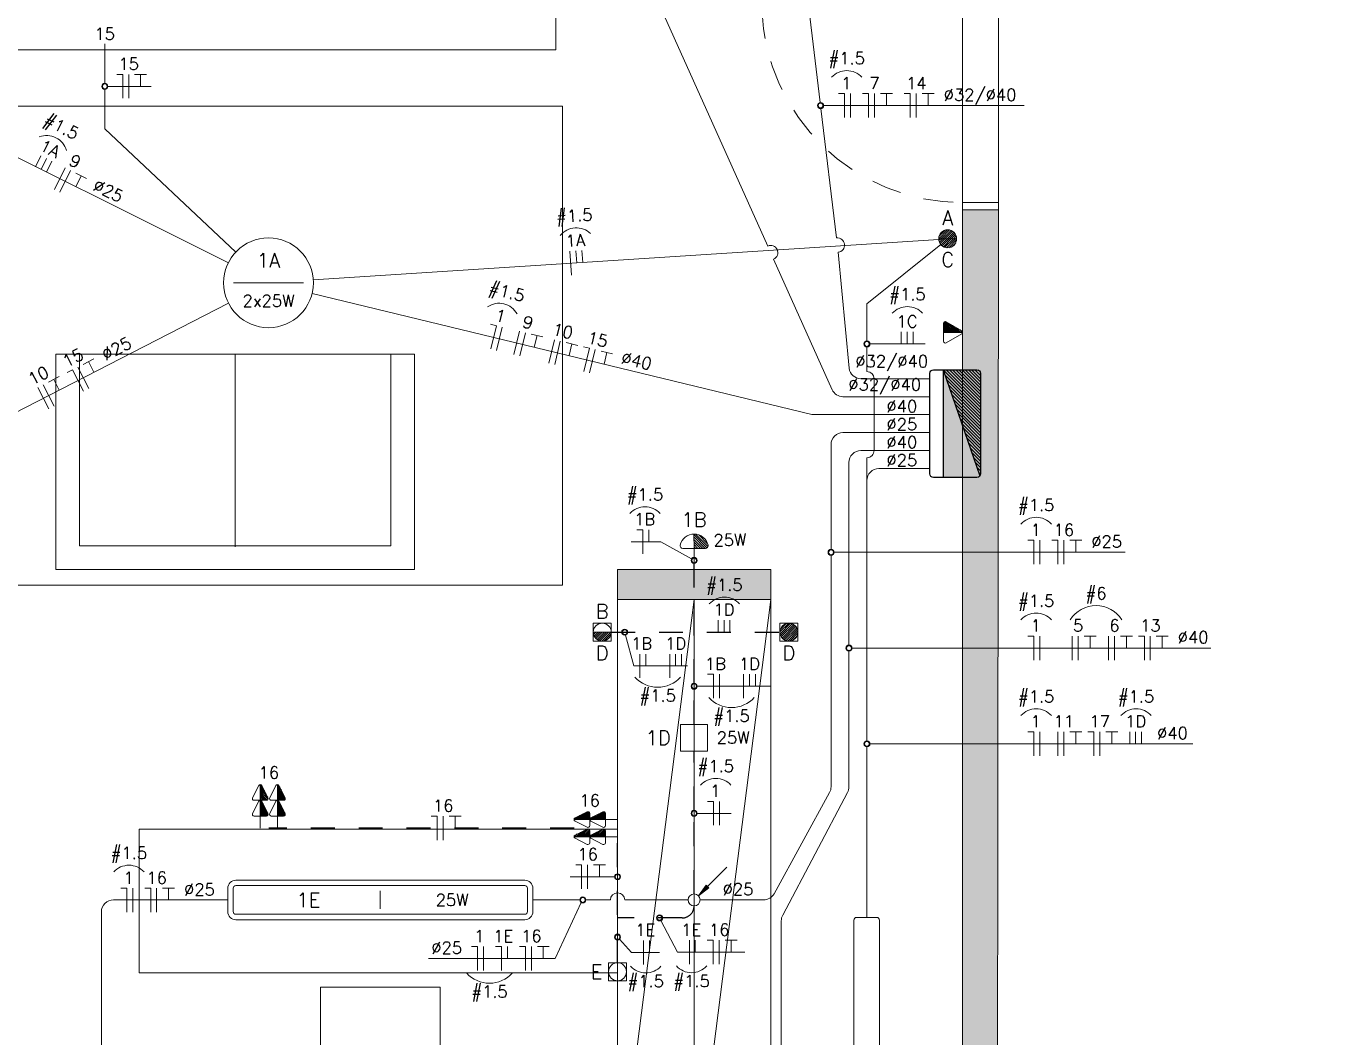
# Model space of a CAD drawing. Extents: x 0 to 175, y -16 to 63.
# Drawn here: x 55 to 60.41, y 41.85 to 46.08 of the extents above; entities that cross this region are included whole.
import ezdxf
from ezdxf.enums import TextEntityAlignment as Align

# ---------------------------------------------------------------- set-up
doc = ezdxf.new("R2010")
doc.units = 0
doc.header["$LTSCALE"] = 0.5
doc.header["$MEASUREMENT"] = 0
doc.linetypes.add('HIDDEN', pattern=[0.375, 0.25, -0.125])
doc.linetypes.add('HIDDEN2', pattern=[0.1875, 0.125, -0.0625])
doc.layers.get('0').update_dxf_attribs({"linetype": 'CONTINUOUS'})
doc.layers.add('ARQ - HATCH 01', color=172, linetype='CONTINUOUS', transparency=0.6)
for name, color, linetype, lineweight in [('ARQ - PAR01', 172, 'CONTINUOUS', 30), ('ELE01 - ELETROD', 40, 'CONTINUOUS', 20), ('ELE01 - ELETRODUTO EMBUTIDO', 40, 'HIDDEN2', 30), ('ELE01 - INTER', 100, 'CONTINUOUS', 15), ('ELE01 - INTER TXT', 100, 'CONTINUOUS', 9), ('ELE01 - LAMP', 50, 'CONTINUOUS', 20), ('ELE01 - LAMP TXT', 100, 'CONTINUOUS', 15), ('ELE01 - Q.DISTR', 4, 'CONTINUOUS', 30), ('ELE01 - TOM 127V', 130, 'CONTINUOUS', 15), ('ELE01 - TOM 127V TXT', 130, 'CONTINUOUS', 15), ('ELE02 - TELEFONE', 170, 'CONTINUOUS', 9), ('ELE03 - CIRCUITOS', 2, 'CONTINUOUS', 5), ('ELE03 - FASE', 242, 'CONTINUOUS', 20), ('ELE03 - NEUTRO', 141, 'CONTINUOUS', 20), ('ELE03 - RETORNO', 173, 'CONTINUOUS', 20), ('ELE03 - TERRA', 112, 'CONTINUOUS', 20), ('Simbologia', 122, 'CONTINUOUS', 20), ('TXT02', 2, 'CONTINUOUS', 20)]:
    doc.layers.add(name, color=color, linetype=linetype, lineweight=lineweight)
for name, color, linetype, lineweight, transparency in [('ARQ - PISO TRANSPARENTE', 121, 'CONTINUOUS', 9, 0.9), ('ARQ - POR01 TRANSPARENTE', 20, 'CONTINUOUS', 9, 0.45), ('ARQ01', 144, 'CONTINUOUS', 9, 0.5), ('ELE01 - INTER HATCH', 100, 'CONTINUOUS', 15, 0.45)]:
    doc.layers.add(name, color=color, linetype=linetype, lineweight=lineweight, transparency=transparency)
doc.styles.add('ROMANS', font='romans.shx')
doc.styles.get("Standard").update_dxf_attribs({"font": 'romans.shx'})
pattern_1 = [(45, (56.632483, 46.964554), (-0.004419417, 0.004419417), [])]

# ---------------------------------------------------------------- blocks, each defined once
blk = doc.blocks.new('*U311')
at = {"layer": 'ARQ - HATCH 01'}
h = blk.add_hatch(color=256, dxfattribs=at)
h.dxf.hatch_style = 1
h.paths.add_polyline_path([(2.5318, 5.7897), (2.4, 5.7898), (2.4, 5.98), (2.2, 5.98), (2.2, 5.79), (2.1029, 5.79), (2.1029, 5.64), (2.5318, 5.64)])
h.paths.add_polyline_path([(2.4, 7.13), (2.2, 7.13), (2.2, 6.78), (2.4, 6.78)])
h.paths.add_polyline_path([(12.15, 0.9882), (12.15, 5.78), (3.4321, 5.7898), (3.4321, 5.64), (12, 5.64), (12, 1.1354), (11.3067, 1.1354), (11.3067, 0.9854), (12, 0.9882)])
h.paths.add_polyline_path([(9.47, 4.76), (8.5397, 4.76), (8.5397, 4.63), (9.24, 4.63), (9.24, 1.14), (8.94, 1.14), (8.94, 0.9882), (9.9263, 0.9882), (9.9267, 1.1354), (9.47, 1.1354)], flags=17)
h.paths.add_polyline_path([(7.7, 4.63), (7.7397, 4.63), (7.7397, 4.76), (7.57, 4.76), (7.57, 0.15), (7.02, 0.15), (7.02, 0), (7.72, 0), (7.72, 0.9882), (7.95, 0.9882), (7.95, 1.14), (7.7, 1.14)])
h.paths.add_polyline_path([(5.06, 1.27), (4.2401, 1.27), (4.2401, 1.0727), (4.93, 1.0727), (4.93, 0), (5.64, 0), (5.64, 0.15), (5.06, 0.15)])
h.paths.add_polyline_path([(0.21, 5.64), (0.13, 5.64), (0.13, 6.98), (0.22, 6.98), (0.22, 7.13), (0, 7.13), (0, 1.0727), (0.71, 1.0727), (0.71, 1.27), (0.21, 1.27)])
h.paths.add_polyline_path([(3.08, 1.27), (2.4143, 1.27), (2.2, 1.27), (1.7, 1.27), (1.7, 1.0727), (3.08, 1.0747)])
h.paths.add_polyline_path([(5.06, 4.8377), (4.9353, 4.8377), (4.9353, 4.1977), (5.06, 4.1977)], flags=17)
for p, q in [((5.06, 4.8377), (7.57, 4.5177)), ((5.06, 4.5177), (7.57, 4.5177)), ((5.06, 4.5177), (7.57, 4.1977)), ((4.8353, 3.2496), (4.0353, 3.2496)), ((4.8353, 1.9496), (4.8353, 3.2496)), ((4.0353, 2.5996), (4.8397, 2.5996)), ((4.8353, 1.9496), (4.0353, 1.9496))]:
    blk.add_line(p, q)
for points in [[(7.57, 4.1977), (4.9353, 4.1977), (4.9353, 4.8377), (7.57, 4.8377)], [(6.62, 4.1977), (6.62, 2.1977), (6.02, 2.1977), (6.02, 4.1977)], [(6.9288, 3.4562), (6.6788, 3.4562), (6.6788, 2.9562), (6.9288, 2.9562)], [(4.9353, 3.3496), (4.9353, 1.8496), (4.0353, 1.8496), (4.0353, 3.3496), (4.9353, 3.3496)]]:
    blk.add_lwpolyline(points)
for points in [[(3, 3.9677), (5, 3.9677), (5, 1.3217), (3, 1.3217)], [(2.1993, 3.94), (2.7643, 3.94), (2.7643, 1.27), (2.1993, 1.27)]]:
    blk.add_lwpolyline(points, close=True)
at = {"layer": 'ARQ - PAR01', "lineweight": 20}
blk.add_lwpolyline([(12.15, 0.9882), (12.15, 5.78), (3.4321, 5.7898), (3.4321, 5.64), (12, 5.64), (12, 1.1354), (11.3067, 1.1354), (11.3067, 0.9854), (12, 0.9882), (12.15, 0.9882)], dxfattribs=at)
blk.add_lwpolyline([(5.06, 4.8377), (4.9353, 4.8377), (4.9353, 4.1977), (5.06, 4.1977)], close=True, dxfattribs=at)
at = {"layer": 'ARQ - PISO TRANSPARENTE'}
for p, q in [((2.5619, 5.7896), (3.4019, 5.7896)), ((2.5618, 5.64), (3.4019, 5.64))]:
    blk.add_line(p, q, dxfattribs=at)
at = {"layer": 'ARQ - POR01 TRANSPARENTE'}
for p, q in [((3.4321, 5.7898), (3.4019, 5.7896)), ((3.4019, 5.7896), (3.4019, 5.64)), ((3.4019, 5.64), (3.4319, 5.64))]:
    blk.add_line(p, q, dxfattribs=at)
at = {"layer": 'ARQ - POR01 TRANSPARENTE', "linetype": 'HIDDEN', "lineweight": 9}
blk.add_arc((2.5618, 5.64), 0.8402, 272.0815, 360, dxfattribs=at)
blk = doc.blocks.new('ELE-INTERFONE')
at = {"layer": 'ELE02 - TELEFONE'}
h = blk.add_hatch(dxfattribs=at)
h.set_pattern_fill('ANSI31', color=256, scale=0.075, angle=90)
h.set_pattern_definition([(135, (-88.511439, -7.067447), (-0.0066291261, -0.0066291261), [])])
h.paths.add_polyline_path([(0, 0, 0.267949), (-0.008, 0.013), (-0.138, 0.088, 0.57735), (-0.16, 0.075), (-0.16, 0)])
blk.add_line((0, 0), (-0.16, 0), dxfattribs=at)
blk.add_lwpolyline([(-0.16, 0.075), (-0.16, -0.075, 0.57735), (-0.138, -0.088), (-0.008, -0.013, 0.57735), (-0.008, 0.013), (-0.138, 0.088, 0.57735)], format="xyb", close=True, dxfattribs=at)
blk = doc.blocks.new('*U154')
at = {"lineweight": 9}
h = blk.add_hatch(dxfattribs=at)
h.set_pattern_fill('ANSI31', color=256, scale=0.075, angle=-180)
h.paths.add_polyline_path([(-0.232, 0, -0.284079), (-0.224, 0.013), (-0.123, 0.064, -0.557537), (-0.101, 0.051), (-0.101, 0)])
blk.add_line((-0.232, 0), (-0.101, 0))
blk.add_lwpolyline([(-0.123, -0.064), (-0.224, -0.013, -0.618034), (-0.224, 0.013), (-0.123, 0.064, -0.557537), (-0.101, 0.051), (-0.101, -0.051, -0.557537)], format="xyb", close=True)
blk = doc.blocks.new('*U155')
at = {"lineweight": 9}
h = blk.add_hatch(dxfattribs=at)
h.set_pattern_fill('ANSI31', color=256, scale=0.075, angle=-180)
h.paths.add_polyline_path([(-0.232, 0, -0.284079), (-0.224, 0.013), (-0.123, 0.064, -0.557537), (-0.101, 0.051), (-0.101, 0)])
blk.add_line((-0.232, 0), (-0.101, 0))
blk.add_lwpolyline([(-0.123, -0.064), (-0.224, -0.013, -0.618034), (-0.224, 0.013), (-0.123, 0.064, -0.557537), (-0.101, 0.051), (-0.101, -0.051, -0.557537)], format="xyb", close=True)
blk.add_lwpolyline([(0, 0), (-0.101, 0)])
blk = doc.blocks.new('ELE-Q.DISTRIBUIÇAO')
h = blk.add_hatch(color=7)
h.dxf.hatch_style = 1
h.paths.add_polyline_path([(-0.16, 0, 0.414214), (-0.175, -0.015), (-0.175, -0.1566), (0.2681, -0.0024, 0.144115), (0.26, 0)])
at = {"lineweight": 9}
h = blk.add_hatch(dxfattribs=at)
h.set_pattern_fill('ANSI31', color=256, scale=0.075)
h.set_pattern_definition([(45, (1, 0), (-0.006629126, 0.006629126), [])])
h.paths.add_polyline_path([(-0.16, 0, 0.414214), (-0.175, -0.015), (-0.175, -0.1566), (0.2681, -0.0024, 0.144115), (0.26, 0)])
h = blk.add_hatch(color=7)
h.dxf.hatch_style = 1
h.paths.add_polyline_path([(-0.175, -0.1566), (0.275, -0.1566), (0.275, -0.015, 0.254883), (0.2681, -0.0024)])
for q in [(0.2681, -0.0024), (0.275, -0.1566)]:
    blk.add_line((-0.175, -0.1566), q)
blk.add_lwpolyline([(-0.16, 0), (0.26, 0, -0.414214), (0.275, -0.015), (0.275, -0.1965, -0.414214), (0.26, -0.2115), (-0.16, -0.2115, -0.414214), (-0.175, -0.1965), (-0.175, -0.015, -0.414214)], format="xyb", close=True)
blk = doc.blocks.new('*U29')
at = {"layer": 'ELE01 - LAMP'}
blk.add_line((-0.195, 0), (0.195, 0), dxfattribs=at)
blk.add_circle((0, 0), 0.25, dxfattribs=at)
at = {"layer": 'ELE01 - LAMP TXT', "style": 'ROMANS'}
for tag, height, p in [('X', 0.1, (0, 0.125)), ('Y', 0.075, (0, -0.1))]:
    blk.add_attdef(tag, text='', height=height, dxfattribs=at).set_placement(p, align=Align.MIDDLE)
blk = doc.blocks.new('Fio-TERRA')
at = {"layer": 'ELE03 - TERRA'}
for p, q in [((-0.1, 0.2), (0.1, 0.2)), ((0, 0), (0, 0.2))]:
    blk.add_line(p, q, dxfattribs=at)
blk = doc.blocks.new('Fio-NEUTRO')
at = {"layer": 'ELE03 - NEUTRO'}
for p, q in [((0, 0.2), (0.1, 0.2)), ((0, -0.2), (0, 0.2))]:
    blk.add_line(p, q, dxfattribs=at)
blk = doc.blocks.new('Fio-FASE')
at = {"layer": 'ELE03 - FASE'}
blk.add_line((0, -0.2), (0, 0.2), dxfattribs=at)
blk = doc.blocks.new('Fio-RETORNO')
at = {"layer": 'ELE03 - RETORNO'}
blk.add_line((0, 0), (0, 0.2), dxfattribs=at)
blk = doc.blocks.new('*U135')
at = {"lineweight": 9}
h = blk.add_hatch(dxfattribs=at)
h.set_pattern_fill('ANSI31', color=0, scale=0.075, angle=-90)
h.set_pattern_definition([(315, (-0.000575, 1e-19), (0.00662913, 0.00662913), [])])
h.paths.add_polyline_path([(0, -0.1182), (-0.0629, -0.1182, 0.484596), (-0.0775, -0.1367, 0.349314), (0.0006, -0.1978)])
at = {"color": 0}
for q in [(0, 0), (0.0006, -0.1978)]:
    blk.add_line((0, -0.1182), q, dxfattribs=at)
blk.add_lwpolyline([(0.0629, -0.1182), (-0.0629, -0.1182, 0.484596), (-0.0775, -0.1367, 0.789489), (0.0775, -0.1367, 0.484596)], format="xyb", close=True, dxfattribs=at)

msp = doc.modelspace()

# ---------------------------------------------------------------- hatches: boundary and pattern name
at = {"layer": 'ELE01 - INTER HATCH'}
h = msp.add_hatch(dxfattribs=at)
h.set_pattern_fill('ANSI31', color=256, scale=0.05)
h.set_pattern_definition(pattern_1)
h.paths.add_polyline_path([(58.8911, 45.1879, 0.414214), (58.8536, 45.2254, 0.414214), (58.8161, 45.1879)])
h = msp.add_hatch(dxfattribs=at)
h.set_pattern_fill('ANSI31', color=256, scale=0.05)
h.set_pattern_definition(pattern_1)
h.paths.add_polyline_path([(58.8911, 45.1879, -0.414214), (58.8536, 45.1504, -0.414214), (58.8161, 45.1879)])
h = msp.add_hatch(dxfattribs=at)
h.set_pattern_fill('ANSI31', color=256, scale=0.05)
h.set_pattern_definition([(45, (56.2507524, 46.143057), (-0.004419417, 0.004419417), [])])
h.paths.add_polyline_path([(58.2277, 43.5449, -1), (58.1527, 43.5449, -1)])
h = msp.add_hatch(dxfattribs=at)
h.set_pattern_fill('ANSI31', color=256, scale=0.05)
h.set_pattern_definition([(45, (55.898062, 46.143057), (-0.004419417, 0.004419417), [])])
h.paths.add_polyline_path([(57.3723, 43.5449, 0.414214), (57.4098, 43.5074, 0.414214), (57.4473, 43.5449)])
at = {"layer": 'TXT02'}
h = msp.add_hatch(dxfattribs=at)
h.set_pattern_fill('ANSI31', color=256)
h.paths.add_polyline_path([(57.8115, 42.4439), (57.8551, 42.4772), (57.8448, 42.4875)])
h = msp.add_hatch(color=256, dxfattribs=at)
h.dxf.hatch_style = 1
h.paths.add_polyline_path([(57.8551, 42.4772), (57.8448, 42.4875), (57.8115, 42.4439)])

# ---------------------------------------------------------------- linework, layer by layer
at = {"layer": 'ELE01 - ELETROD'}
for points in [[(57.562, 46.3599), (58.1014, 45.1577)], [(58.2478, 46.3621), (58.3209, 45.7568)], [(55.3306, 46.0026), (55.3306, 45.8372)], [(55.3306, 45.8122), (55.3306, 45.6467)], [(58.3239, 45.7319), (58.3891, 45.1913)], [(54.6297, 45.6945), (55.8472, 45.0877)], [(55.8783, 45.1324), (55.3306, 45.6467)], [(56.2021, 45.0164), (58.8162, 45.1855)], [(58.5161, 44.7611), (58.5161, 44.9157), (58.8244, 45.1644)], [(55.8481, 44.9186), (54.4475, 44.2011)], [(58.5161, 42.3536), (58.5161, 43.0658)], [(57.1198, 42.4262), (57.3162, 42.4262)], [(57.3412, 42.4262), (57.4438, 42.4262)], [(57.5038, 42.4262), (57.7688, 42.4262)]]:
    msp.add_lwpolyline(points, dxfattribs=at)
for points in [[(58.1259, 45.103), (58.3707, 44.5574, 0.29259), (58.4161, 44.5283), (58.7795, 44.5283)], [(58.3963, 45.1317), (58.4415, 44.6474, 0.38003), (58.4911, 44.6033), (58.7795, 44.6033)], [(58.7795, 44.4533), (58.2959, 44.4533, -0.047853), (58.2864, 44.4542), (56.1972, 44.9599)], [(58.5161, 44.1783), (58.5161, 44.2733, 0.414396), (58.5461, 44.3033), (58.5461, 44.6033, 0.414396), (58.5161, 44.6333), (58.5161, 44.7361)], [(58.3661, 43.8908), (58.3661, 44.3283, -0.414214), (58.4161, 44.3783), (58.7795, 44.3783)], [(58.4411, 43.4908), (58.4411, 44.2533, -0.414214), (58.4911, 44.3033), (58.7795, 44.3033)], [(58.5161, 43.0908), (58.5161, 44.1783, -0.414214), (58.5661, 44.2283), (58.7795, 44.2283)], [(57.8188, 42.4262), (58.0842, 42.4262, 0.273871), (58.1281, 42.4522), (58.36, 42.8751, 0.126044), (58.3661, 42.8992), (58.3661, 43.8658)], [(57.0079, 40.3336), (58.1249, 40.7281, 0.317944), (58.1582, 40.7752), (58.1582, 42.3388, -0.122171), (58.164, 42.3622), (58.4353, 42.8754, 0.122171), (58.4411, 42.8988), (58.4411, 43.4658)], [(55.8448, 42.4262), (55.3665, 42.4262, 0.414214), (55.3165, 42.3762), (55.3164, 41.379)]]:
    msp.add_lwpolyline(points, format="xyb", dxfattribs=at)
msp.add_circle((57.7938, 42.4262), 0.025, dxfattribs=at)
for centre, start, end in [((58.3927, 45.1615), 276.8803, 96.8803), ((58.1137, 45.1304), 294.1635, 114.1635), ((58.5161, 44.5283), 359.9665, 0.0335), ((58.5161, 44.4533), 359.9665, 0.0335), ((58.5161, 44.3783), 359.9665, 0.0335), ((57.4738, 42.4262), 0, 180)]:
    msp.add_arc(centre, 0.03, start, end, dxfattribs=at)
at = {"layer": 'ELE01 - ELETRODUTO EMBUTIDO', "ltscale": 1.5}
for points in [[(57.7938, 43.3313), (57.7938, 43.8946)], [(57.4473, 43.5449), (58.1527, 43.5449)], [(57.7938, 43.1596), (57.7938, 43.3063)], [(57.7938, 42.8005), (57.7938, 43.0471)], [(57.7938, 42.4512), (57.7938, 42.7755)], [(57.292, 42.7262), (56.0164, 42.7262)], [(57.4738, 42.1637), (57.4738, 42.7262)]]:
    msp.add_lwpolyline(points, dxfattribs=at)
msp.add_lwpolyline([(57.7938, 42.4012), (57.7938, 42.4012, -0.414214), (57.7438, 42.3512), (57.4738, 42.3512)], format="xyb", dxfattribs=at)
at = {"layer": 'ELE01 - INTER'}
for p, q in [((58.8911, 45.1879), (58.8161, 45.1879)), ((57.3723, 43.5449), (57.4473, 43.5449))]:
    msp.add_line(p, q, dxfattribs=at)
for points in [[(57.4473, 43.5824), (57.4473, 43.5074), (57.3723, 43.5074), (57.3723, 43.5824)], [(58.2277, 43.5824), (58.2277, 43.5074), (58.1527, 43.5074), (58.1527, 43.5824)], [(57.5113, 42.1637), (57.5113, 42.0887), (57.4363, 42.0887), (57.4363, 42.1637)]]:
    msp.add_lwpolyline(points, close=True, dxfattribs=at)
for centre in [(58.8536, 45.1879), (57.4098, 43.5449), (58.1902, 43.5449), (57.4738, 42.1262)]:
    msp.add_circle(centre, 0.0375, dxfattribs=at)
at = {"layer": 'ELE01 - LAMP'}
msp.add_line((56.4823, 42.4637), (56.4823, 42.3887), dxfattribs=at)
msp.add_lwpolyline([(57.8501, 43.1596), (57.8501, 43.0471), (57.7376, 43.0471), (57.7376, 43.1596)], close=True, dxfattribs=at)
for points in [[(55.8786, 42.5087), (57.0861, 42.5087, -0.414214), (57.1198, 42.475), (57.1198, 42.3775, -0.414214), (57.0861, 42.3437), (55.8786, 42.3437, -0.414214), (55.8448, 42.3775), (55.8448, 42.475, -0.414214)], [(55.8786, 42.4862), (57.0861, 42.4862, -0.414214), (57.0973, 42.475), (57.0973, 42.3775, -0.414214), (57.0861, 42.3662), (55.8786, 42.3662, -0.414214), (55.8673, 42.3775), (55.8673, 42.475, -0.414214)], [(58.568, 40.8648), (58.568, 42.3423, 0.414214), (58.5568, 42.3536), (58.4732, 42.3536, 0.414214), (58.4619, 42.3423), (58.4619, 40.8648, 0.414214), (58.4732, 40.8536), (58.5568, 40.8536, 0.414214)]]:
    msp.add_lwpolyline(points, format="xyb", close=True, dxfattribs=at)
at = {"layer": 'ELE03 - CIRCUITOS'}
for points in [[(55.5243, 45.8247), (55.3431, 45.8247)], [(59.1736, 45.7443), (58.3349, 45.7443)], [(58.7599, 44.7486), (58.5286, 44.7486)], [(57.7829, 43.8507), (57.6544, 43.9226), (57.5312, 43.9226)], [(59.595, 43.8784), (58.3786, 43.8783)], [(57.5417, 43.4035), (57.507, 43.5328)], [(59.9536, 43.4784), (58.4536, 43.4783)], [(57.7667, 43.4035), (57.5417, 43.4035)], [(58.1138, 43.3188), (57.8063, 43.3188)], [(59.8786, 43.0784), (58.5286, 43.0783)], [(57.9483, 42.788), (57.8063, 42.788)], [(57.4613, 42.5231), (57.2759, 42.5231)], [(57.2136, 42.1816), (57.3224, 42.4154)], [(57.6553, 42.3401), (57.7239, 42.208)], [(57.5325, 42.2071), (57.4823, 42.262)], [(57.2136, 42.1816), (56.6837, 42.1816)], [(57.6498, 42.2071), (57.5325, 42.2071)], [(58.0056, 42.208), (57.7239, 42.208)]]:
    msp.add_lwpolyline(points, dxfattribs=at)
for centre, radius in [((55.3306, 45.8247), 0.0125), ((55.3306, 45.8247), 0.01), ((58.3224, 45.7443), 0.0125), ((58.3224, 45.7443), 0.01), ((58.5161, 44.7486), 0.0125), ((58.5161, 44.7486), 0.01), ((58.3661, 43.8783), 0.0125), ((57.7938, 43.8446), 0.0125), ((57.7938, 43.8446), 0.01), ((58.3661, 43.8783), 0.01), ((57.5038, 43.5449), 0.0125), ((57.5038, 43.5449), 0.01), ((58.4411, 43.4783), 0.0125), ((58.4411, 43.4783), 0.01), ((57.7938, 43.3188), 0.0125), ((57.7938, 43.3188), 0.01), ((58.5161, 43.0783), 0.0125), ((58.5161, 43.0783), 0.01), ((57.7938, 42.788), 0.0125), ((57.7938, 42.788), 0.01), ((57.4738, 42.5231), 0.0125), ((57.4738, 42.5231), 0.01), ((57.3287, 42.4262), 0.0125), ((57.3287, 42.4262), 0.01), ((57.6495, 42.3512), 0.0125), ((57.6495, 42.3512), 0.01), ((57.4738, 42.2712), 0.0125), ((57.4738, 42.2712), 0.01)]:
    msp.add_circle(centre, radius, dxfattribs=at)
at = {"layer": 'Simbologia'}
for centre, radius, start, end in [((58.4316, 45.8049), 0.0856, 42.1711, 137.8289), ((55.0882, 45.5336), 0.0856, 15.6793, 111.3372), ((57.3013, 45.1481), 0.0856, 45.6912, 141.3491), ((56.9788, 44.833), 0.0856, 28.5637, 124.2216), ((58.6856, 44.8191), 0.0856, 42.1711, 137.8289), ((57.5886, 43.9832), 0.0856, 42.1711, 137.8289), ((59.2235, 43.9389), 0.0856, 42.1711, 137.8289), ((57.9206, 43.6055), 0.0856, 42.1711, 137.8289), ((59.2235, 43.5389), 0.0856, 42.1711, 137.8289), ((59.4737, 43.527), 0.1285, 32.6855, 147.3145), ((57.6417, 43.443), 0.1285, 222.1711, 317.8289), ((57.9502, 43.3582), 0.1285, 222.1711, 317.8289), ((59.2235, 43.1389), 0.0856, 42.1711, 137.8289), ((59.6411, 43.1389), 0.0856, 42.1711, 137.8289), ((57.8845, 42.8485), 0.0856, 42.1711, 137.8289), ((55.4317, 42.4857), 0.0856, 42.1711, 137.8289), ((56.9386, 42.2066), 0.1285, 222.1711, 317.8289), ((57.5917, 42.2071), 0.0856, 222.1711, 317.8289), ((57.7831, 42.208), 0.0856, 222.1711, 317.8289)]:
    msp.add_arc(centre, radius, start, end, dxfattribs=at)
at = {"layer": 'TXT02'}
for points in [[(57.8499, 42.4823), (57.9308, 42.5632)], [(57.8115, 42.4439), (57.8448, 42.4875)], [(57.8448, 42.4875), (57.8551, 42.4772)], [(57.8115, 42.4439), (57.8551, 42.4772)]]:
    msp.add_lwpolyline(points, dxfattribs=at)

# ---------------------------------------------------------------- block references
at = {"layer": 'ARQ01', "rotation": 270}
msp.add_blockref('*U311', (53.2761, 48.7412), dxfattribs=at)
at = {"layer": 'ELE01 - LAMP'}
ref = msp.add_blockref('*U29', (56.015, 45.0041), dxfattribs=dict(at, xscale=0.75, yscale=0.75, zscale=0.75))
ref.add_attrib('Y', '2x25W', dxfattribs={"layer": 'ELE01 - LAMP TXT', "height": 0.05, "style": 'ROMANS'}).set_placement((56.015, 44.9291), align=Align.MIDDLE)
ref.add_attrib('X', '1A', dxfattribs={"layer": 'ELE01 - LAMP TXT', "height": 0.06, "style": 'ROMANS'}).set_placement((56.015, 45.0978), align=Align.MIDDLE)
at = {"layer": 'ELE01 - LAMP', "xscale": 0.75, "yscale": 0.75, "zscale": 0.75, "rotation": 180}
msp.add_blockref('*U135', (57.7938, 43.806), dxfattribs=at)
at = {"layer": 'ELE01 - Q.DISTR', "rotation": 270}
msp.add_blockref('ELE-Q.DISTRIBUIÇAO', (58.991, 44.4658), dxfattribs=at)
at = {"layer": 'ELE01 - TOM 127V', "xscale": 0.5, "yscale": 0.5, "zscale": 0.5, "rotation": 270}
for name, p in [('*U154', (55.9806, 42.7919)), ('*U154', (56.0523, 42.7919)), ('*U155', (55.9806, 42.7262)), ('*U155', (56.0523, 42.7262))]:
    msp.add_blockref(name, p, dxfattribs=at)
at = {"layer": 'ELE01 - TOM 127V', "xscale": 0.5, "yscale": 0.5, "zscale": 0.5}
for name, p in [('*U154', (57.4081, 42.7621)), ('*U155', (57.4738, 42.7621)), ('*U154', (57.4081, 42.6904)), ('*U155', (57.4738, 42.6904))]:
    msp.add_blockref(name, p, dxfattribs=at)
at = {"layer": 'ELE02 - TELEFONE', "xscale": 0.5, "yscale": 0.5, "zscale": 0.5}
msp.add_blockref('ELE-INTERFONE', (58.9161, 44.7969), dxfattribs=at)
at = {"layer": 'ELE03 - FASE', "xscale": -0.25, "yscale": 0.25, "zscale": 0.25}
msp.add_blockref('Fio-FASE', (55.4306, 45.8247), dxfattribs=at)
at = {"layer": 'ELE03 - FASE', "yscale": 0.25, "zscale": 0.25}
for p, xscale, rotation in [((58.4474, 45.7443), -0.25, 359.9999999999997), ((58.5474, 45.7443), -0.25, 359.9999999999997), ((58.7224, 45.7443), -0.25, 359.9999999999997), ((55.1425, 45.4389), -0.2499999999999999, 333.5082324031079), ((55.1649, 45.4278), -0.2499999999999999, 333.5082324031079), ((57.2783, 45.0859), -0.2499999999999997, 3.705480205785028), ((56.9799, 44.7705), -0.2499999999999999, 346.3926356383676), ((57.0528, 44.7528), -0.2499999999999999, 346.3926356383676), ((57.0771, 44.747), -0.2499999999999999, 346.3926356383676), ((57.1986, 44.7176), -0.2499999999999999, 346.3926356383676), ((57.2229, 44.7117), -0.2499999999999999, 346.3926356383676), ((57.3687, 44.6764), -0.2499999999999999, 346.3926356383676), ((55.2408, 44.6075), -0.2499999999999999, 27.12483417289108), ((55.074, 44.522), -0.2499999999999999, 27.12483417289108), ((55.0962, 44.5334), -0.2499999999999999, 27.12483417289108), ((59.2393, 43.8784), -0.25, 359.9999999999997), ((59.3393, 43.8784), -0.25, 359.9999999999997), ((59.2393, 43.4784), -0.25, 359.9999999999997), ((59.3737, 43.4784), -0.25, 359.9999999999997), ((59.3987, 43.4784), -0.25, 359.9999999999997), ((59.5256, 43.4784), -0.25, 359.9999999999997), ((59.5506, 43.4784), -0.25, 359.9999999999997), ((59.7006, 43.4784), -0.25, 359.9999999999997), ((57.5667, 43.4035), -0.25, 359.9999999999998), ((57.6917, 43.4035), -0.25, 359.9999999999998), ((57.9002, 43.3188), -0.25, 359.9999999999998), ((58.0002, 43.3188), -0.25, 359.9999999999998), ((59.2393, 43.0784), -0.25, 359.9999999999997), ((59.3143, 43.0784), -0.25, 359.9999999999997), ((59.3393, 43.0784), -0.25, 359.9999999999997), ((59.4893, 43.0784), -0.25, 359.9999999999997), ((57.9002, 42.788), -0.25, 359.9999999999997), ((56.7451, 42.7262), -0.25, 359.9999999999997), ((57.3488, 42.5231), -0.25, 359.9999999999997), ((55.4475, 42.4251), -0.25, 359.9999999999997), ((55.5475, 42.4251), -0.25, 359.9999999999997), ((56.9136, 42.1816), -0.25, 359.9999999999997), ((57.1136, 42.1816), -0.25, 359.9999999999997), ((57.5825, 42.2071), -0.25, 359.9999999999998), ((57.7739, 42.208), -0.25, 359.9999999999998), ((57.8989, 42.208), -0.25, 359.9999999999997)]:
    msp.add_blockref('Fio-FASE', p, dxfattribs=dict(at, xscale=xscale, rotation=rotation))
at = {"layer": 'ELE03 - NEUTRO', "xscale": -0.25, "yscale": 0.25, "zscale": 0.25}
msp.add_blockref('Fio-NEUTRO', (55.4056, 45.8247), dxfattribs=at)
at = {"layer": 'ELE03 - NEUTRO', "yscale": 0.25, "zscale": 0.25}
for p, xscale, rotation in [((58.4224, 45.7443), -0.25, 359.9999999999997), ((58.5224, 45.7443), -0.25, 359.9999999999997), ((58.6974, 45.7443), -0.25, 359.9999999999997), ((56.9556, 44.7764), -0.2499999999999999, 346.3926356383676), ((57.3444, 44.6823), -0.2499999999999999, 346.3926356383676), ((55.2186, 44.5961), -0.2499999999999999, 27.12483417289108), ((57.5794, 43.9226), -0.25, 359.9999999999998), ((59.2143, 43.8784), -0.25, 359.9999999999997), ((59.3143, 43.8784), -0.25, 359.9999999999997), ((59.2143, 43.4784), -0.25, 359.9999999999997), ((59.6756, 43.4784), -0.25, 359.9999999999997), ((57.8752, 43.3188), -0.25, 359.9999999999998), ((59.2143, 43.0784), -0.25, 359.9999999999997), ((59.4643, 43.0784), -0.25, 359.9999999999997), ((57.8752, 42.788), -0.25, 359.9999999999997), ((56.7201, 42.7262), -0.25, 359.9999999999997), ((57.3238, 42.5231), -0.25, 359.9999999999997), ((55.4225, 42.4251), -0.25, 359.9999999999997), ((55.5225, 42.4251), -0.25, 359.9999999999997), ((56.8886, 42.1816), -0.25, 359.9999999999997), ((56.9886, 42.1816), -0.25, 359.9999999999997), ((57.0886, 42.1816), -0.25, 359.9999999999997), ((57.8739, 42.208), -0.25, 359.9999999999997)]:
    msp.add_blockref('Fio-NEUTRO', p, dxfattribs=dict(at, xscale=xscale, rotation=rotation))
at = {"layer": 'ELE03 - RETORNO', "yscale": 0.2499999999999999, "zscale": 0.2499999999999999}
for p, xscale, rotation in [((55.0418, 45.4891), 0.2499999999999999, 333.5082324031063), ((55.0642, 45.4779), 0.2499999999999999, 333.5082324031063), ((55.0865, 45.4668), 0.2499999999999999, 333.5082324031063), ((57.3033, 45.0875), 0.2499999999999999, 3.705480205785452), ((57.3282, 45.0891), -0.2499999999999998, 3.705480205785427)]:
    msp.add_blockref('Fio-RETORNO', p, dxfattribs=dict(at, xscale=xscale, rotation=rotation))
for p, xscale in [((58.6588, 44.7486), 0.2499999999999999), ((58.6838, 44.7486), 0.2499999999999999), ((58.7088, 44.7486), -0.2499999999999999), ((57.6044, 43.9226), 0.2499999999999999), ((57.8938, 43.5449), 0.2499999999999999), ((57.9188, 43.5449), 0.2499999999999999), ((57.9438, 43.5449), -0.2499999999999999), ((57.5917, 43.4035), 0.2499999999999999), ((57.7167, 43.4035), 0.2499999999999999), ((57.7417, 43.4035), -0.2499999999999999), ((58.0252, 43.3188), 0.2499999999999999), ((58.0502, 43.3188), -0.2499999999999999), ((59.6143, 43.0784), 0.2499999999999999), ((59.6393, 43.0784), 0.2499999999999999), ((59.6643, 43.0784), -0.2499999999999999), ((57.0136, 42.1816), 0.2499999999999999), ((57.6075, 42.2071), 0.2499999999999999), ((57.7989, 42.208), 0.2499999999999999)]:
    msp.add_blockref('Fio-RETORNO', p, dxfattribs=dict(at, xscale=xscale))
at = {"layer": 'ELE03 - TERRA', "xscale": 0.25, "yscale": 0.25, "zscale": 0.25}
for p in [(55.4806, 45.8247), (58.5974, 45.7443), (58.7724, 45.7443), (59.3893, 43.8784), (59.4487, 43.4784), (59.6006, 43.4784), (59.7506, 43.4784), (59.3893, 43.0784), (59.5393, 43.0784), (56.7951, 42.7262), (57.3988, 42.5231), (55.5975, 42.4251), (57.1636, 42.1816), (57.9489, 42.208)]:
    msp.add_blockref('Fio-TERRA', p, dxfattribs=at)
at = {"layer": 'ELE03 - TERRA'}
for p, xscale, yscale, zscale, rotation in [((55.2096, 45.4055), 0.2499999999999999, 0.2499999999999999, 0.2499999999999999, 333.5082324031077), ((57.1257, 44.7352), 0.25, 0.25, 0.25, 346.3926356383675), ((57.2715, 44.6999), 0.25, 0.25, 0.25, 346.3926356383675), ((57.4173, 44.6646), 0.25, 0.25, 0.25, 346.3926356383675), ((55.2853, 44.6303), 0.25, 0.25, 0.25, 27.12483417289102), ((55.1407, 44.5562), 0.25, 0.25, 0.25, 27.12483417289102)]:
    msp.add_blockref('Fio-TERRA', p, dxfattribs=dict(at, xscale=xscale, yscale=yscale, zscale=zscale, rotation=rotation))

# ---------------------------------------------------------------- texts
at = {"layer": 'ELE01 - INTER TXT', "char_height": 0.06, "attachment_point": 5}
for s, insert in [('A', (58.8536, 45.2754)), ('C', (58.8536, 45.1004)), ('B', (57.4098, 43.6324)), ('D', (57.4098, 43.4574)), ('D', (58.1902, 43.4574)), ('E', (57.3863, 42.1262))]:
    msp.add_mtext_dynamic_manual_height_columns(s, width=0.024296, gutter_width=6.25, heights=[0], dxfattribs=dict(at, insert=insert))
at = {"layer": 'ELE01 - LAMP TXT', "style": 'ROMANS'}
for s, height, p in [('1E', 0.06, (56.1823, 42.4262)), ('25W', 0.05, (56.7823, 42.4262))]:
    msp.add_text(s, height=height, dxfattribs=at).set_placement(p, align=Align.MIDDLE_CENTER)
at = {"layer": 'ELE01 - LAMP TXT', "attachment_point": 5, "style": 'ROMANS'}
for s, width, gutter_width, insert, char_height in [('1B', 0.024296, 6.25, (57.7938, 44.015), 0.06), ('1D', 0.036443, 9.375, (57.6438, 43.1034), 0.06), ('25W', 0.036443, 9.375, (57.9572, 43.1042), 0.05)]:
    msp.add_mtext_dynamic_manual_height_columns(s, width=width, gutter_width=gutter_width, heights=[0], dxfattribs=dict(at, insert=insert, char_height=char_height))
at = {"layer": 'ELE01 - LAMP TXT', "insert": (57.9436, 43.93), "char_height": 0.05, "attachment_point": 5, "rotation": 1.538, "style": 'ROMANS'}
msp.add_mtext_dynamic_manual_height_columns('25W', width=0.024296, gutter_width=6.25, heights=[0], dxfattribs=at)
at = {"layer": 'ELE01 - TOM 127V TXT', "char_height": 0.05, "attachment_point": 5}
for s, insert in [('15', (55.3306, 46.0443)), ('16', (56.0164, 42.9581)), ('16', (57.3576, 42.8419))]:
    msp.add_mtext_dynamic_manual_height_columns(s, width=0.024296, gutter_width=6.25, heights=[0], dxfattribs=dict(at, insert=insert))
at = {"layer": 'Simbologia', "char_height": 0.05, "style": 'ROMANS'}
for s, width, gutter_width, insert, attachment_point in [('#1.5', 0.107448, 6.25, (58.4316, 45.9336), 5), ('%%C32/%%C40', 0.135396, 0.25, (58.837, 45.8143), 1), ('#1.5', 0.107448, 6.25, (58.6856, 44.9478), 5), ('%%C32/%%C40', 0.135396, 0.25, (58.4676, 44.7013), 1), ('%%C32/%%C40', 0.135396, 0.25, (58.4383, 44.6045), 1), ('%%C40', 0.135396, 0.25, (58.5978, 44.5133), 1), ('%%C25', 0.135396, 0.25, (58.5978, 44.4383), 1), ('%%C40', 0.135396, 0.25, (58.5978, 44.3633), 1), ('%%C25', 0.135396, 0.25, (58.5978, 44.2883), 1), ('#1.5', 0.107448, 6.25, (57.5886, 44.1119), 5), ('#1.5', 0.107448, 6.25, (59.2235, 44.0676), 5), ('%%C25', 0.135396, 0.25, (59.4539, 43.9484), 1), ('#1.5', 0.107448, 6.25, (57.9206, 43.7341), 5), ('#1.5', 0.107448, 6.25, (59.2235, 43.6676), 5), ('%%C40', 0.135396, 0.25, (59.8153, 43.5484), 1), ('#1.5', 0.107448, 6.25, (57.6417, 43.2715), 5), ('#1.5', 0.107448, 6.25, (59.2235, 43.2676), 5), ('#1.5', 0.107448, 6.25, (59.6411, 43.2676), 5), ('#1.5', 0.107448, 6.25, (57.9502, 43.1867), 5), ('%%C40', 0.135396, 0.25, (59.7289, 43.1484), 1), ('#1.5', 0.107448, 6.25, (57.8845, 42.9772), 5), ('#1.5', 0.107448, 6.25, (55.4317, 42.6143), 5), ('%%C25', 0.135396, 0.25, (55.6621, 42.4951), 1), ('%%C25', 0.135396, 0.25, (57.9131, 42.4962), 1), ('%%C25', 0.135396, 0.25, (56.824, 42.2516), 3), ('#1.5', 0.107448, 6.25, (57.5917, 42.0785), 5), ('#1.5', 0.107448, 6.25, (57.7831, 42.0793), 5), ('#1.5', 0.107448, 6.25, (56.9386, 42.0351), 5)]:
    msp.add_mtext_dynamic_manual_height_columns(s, width=width, gutter_width=gutter_width, heights=[0], dxfattribs=dict(at, insert=insert, attachment_point=attachment_point))
for s, width, gutter_width, insert, attachment_point, rotation in [('#1.5', 0.107448, 6.25, (55.1456, 45.6488), 5, 333.5082), ('%%C25', 0.135396, 0.25, (55.2986, 45.4393), 1, 333.5082), ('#1.5', 0.107448, 6.25, (57.2934, 45.2765), 5, 3.5202), ('#1.5', 0.107448, 6.25, (57.0091, 44.9581), 5, 346.3926), ('%%C25', 0.135396, 0.25, (55.3109, 44.722), 1, 27.1248), ('%%C40', 0.135396, 0.25, (57.4965, 44.7175), 1, 346.3926), ('#6', 0.107448, 6.25, (59.4737, 43.6985), 5, 0)]:
    msp.add_mtext_dynamic_manual_height_columns(s, width=width, gutter_width=gutter_width, heights=[0], dxfattribs=dict(at, insert=insert, attachment_point=attachment_point, rotation=rotation))
at = {"layer": 'TXT02', "char_height": 0.05, "attachment_point": 5}
for s, insert in [('15', (55.4306, 45.9186)), ('1', (58.4298, 45.8383)), ('7', (58.5474, 45.8383)), ('14', (58.7224, 45.8383)), ('1C', (58.6838, 44.8425)), ('1B', (57.5868, 44.0166)), ('1', (59.2218, 43.9723)), ('16', (59.3393, 43.9723)), ('1D', (57.9188, 43.6388)), ('1', (59.2218, 43.5723)), ('5', (59.3987, 43.5723)), ('6', (59.5506, 43.5723)), ('13', (59.7006, 43.5723)), ('1B', (57.5741, 43.4975)), ('1D', (57.7167, 43.4975)), ('1B', (57.8827, 43.4127)), ('1D', (58.0252, 43.4127)), ('1', (59.2218, 43.1723)), ('11', (59.3393, 43.1723)), ('17', (59.4893, 43.1723)), ('1D', (59.6393, 43.1723)), ('1', (57.8827, 42.8819)), ('16', (56.7451, 42.8201)), ('16', (57.3488, 42.6171)), ('1', (55.4299, 42.519)), ('16', (55.5475, 42.519)), ('1E', (57.5899, 42.3011)), ('1E', (57.7814, 42.3019)), ('16', (57.8989, 42.3019)), ('1', (56.8961, 42.2755)), ('1E', (56.9961, 42.2755)), ('16', (57.1136, 42.2755))]:
    msp.add_mtext_dynamic_manual_height_columns(s, width=0.107448, gutter_width=6.25, heights=[0], dxfattribs=dict(at, insert=insert))
for s, insert, rotation in [('1A', (55.1015, 45.5643), 333.5082), ('9', (55.2067, 45.5118), 333.5082), ('1A', (57.2972, 45.1812), 3.7055), ('1', (56.9849, 44.8659), 346.3926), ('9', (57.0992, 44.8382), 346.3926), ('10', (57.245, 44.803), 346.3926), ('15', (57.3908, 44.7677), 346.3926), ('15', (55.198, 44.6911), 27.1248), ('10', (55.0534, 44.617), 27.1248)]:
    msp.add_mtext_dynamic_manual_height_columns(s, width=0.107448, gutter_width=6.25, heights=[0], dxfattribs=dict(at, insert=insert, rotation=rotation))

doc.saveas('drawing.dxf')
